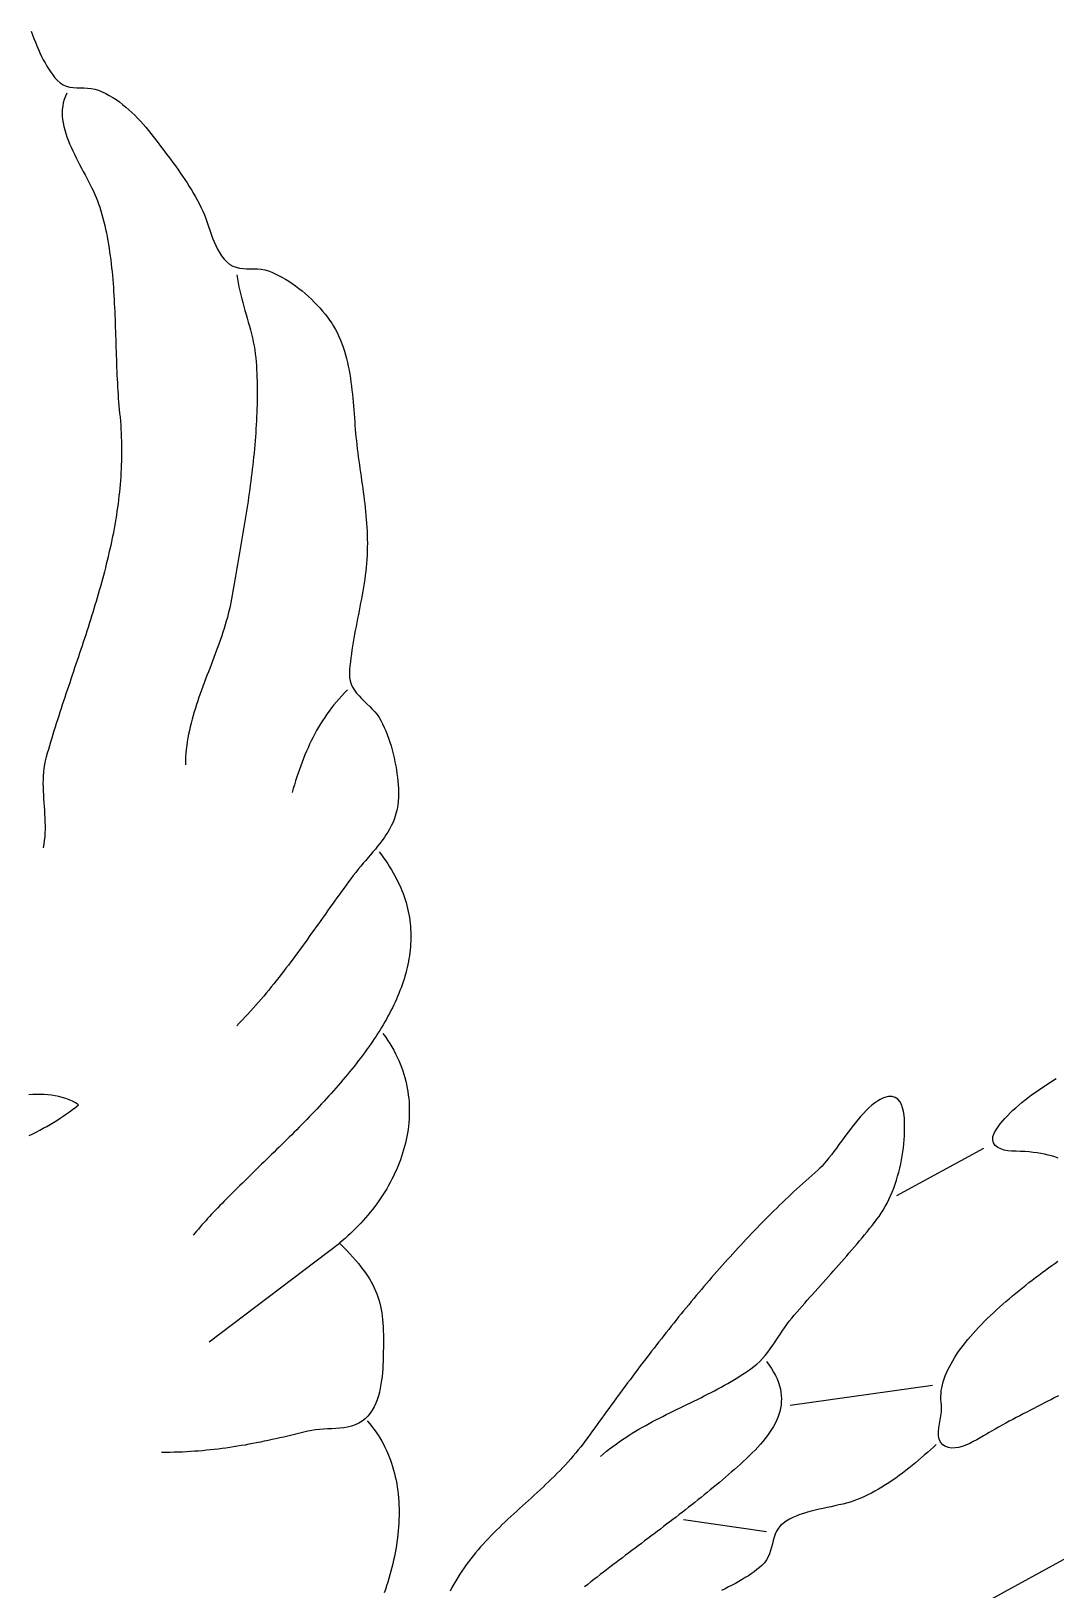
# Model space of a CAD drawing. Header units: millimetres. Extents: x 46 to 1464, y 30 to 1506.
# Drawn here: x 641 to 900.2, y 1015.2 to 1409.7 of the extents above; entities that cross this region are included whole.
import ezdxf

# ---------------------------------------------------------------- set-up
doc = ezdxf.new("R2010")
doc.units = ezdxf.units.MM
doc.layers.add('0_0_0', color=3, linetype='Continuous')

msp = doc.modelspace()

# ---------------------------------------------------------------- linework, layer by layer
at = {"layer": '0_0_0'}
for points in [[(640.9865, 1409.6712), (641.3315, 1408.721), (641.6852, 1407.7818), (642.0487, 1406.8552), (642.423, 1405.9424), (642.8093, 1405.0452), (643.2085, 1404.1648), (643.6218, 1403.3027), (644.0503, 1402.4604), (644.495, 1401.6394), (644.9569, 1400.8411), (645.4372, 1400.067), (645.9369, 1399.3185), (646.457, 1398.5971), (646.9988, 1397.9043), (647.5632, 1397.2415), (648.2883, 1396.5589), (649.0621, 1396.0614), (649.8778, 1395.7193), (650.7288, 1395.503), (651.6083, 1395.3826), (652.5096, 1395.3285), (653.426, 1395.311), (654.3508, 1395.3004), (655.2773, 1395.2669), (656.1988, 1395.1808), (657.1086, 1395.0125), (658, 1394.7322), (658.9336, 1394.3377), (659.8477, 1393.8985), (660.7424, 1393.4172), (661.6177, 1392.8965), (662.4738, 1392.3393), (663.3105, 1391.7482), (664.1281, 1391.1258), (664.9265, 1390.475), (665.7058, 1389.7985), (666.4661, 1389.0989), (667.2074, 1388.379), (667.9297, 1387.6415), (668.6332, 1386.8891), (669.3179, 1386.1246), (669.9838, 1385.3506), (670.631, 1384.5699), (671.2595, 1383.7852), (671.8695, 1382.9992), (672.4904, 1382.188), (673.1149, 1381.3736), (673.7417, 1380.5556), (674.3695, 1379.7339), (674.9972, 1378.9083), (675.6235, 1378.0785), (676.2472, 1377.2444), (676.867, 1376.4058), (677.4818, 1375.5624), (678.0903, 1374.7141), (678.6913, 1373.8607), (679.2835, 1373.0019), (679.8658, 1372.1376), (680.4369, 1371.2676), (680.9956, 1370.3916), (681.5406, 1369.5095), (682.0708, 1368.6211), (682.5849, 1367.7261), (683.0816, 1366.8244), (683.5599, 1365.9157), (684.0184, 1365), (684.4262, 1364.1091), (684.8047, 1363.1853), (685.1614, 1362.2354), (685.5037, 1361.2662), (685.8391, 1360.2844), (686.1753, 1359.2969), (686.5197, 1358.3106), (686.8798, 1357.3321), (687.2632, 1356.3684), (687.6774, 1355.4262), (688.1299, 1354.5124), (688.6283, 1353.6338), (689.18, 1352.7971), (689.7926, 1352.0092), (690.4737, 1351.277), (691.2182, 1350.6653), (692.0088, 1350.22), (692.8388, 1349.9142), (693.7018, 1349.7208), (694.591, 1349.6132), (695.5, 1349.5643), (696.4221, 1349.5474), (697.3508, 1349.5354), (698.2796, 1349.5017), (699.2017, 1349.4192), (700.1107, 1349.2612), (701, 1349.0007), (701.8524, 1348.6671), (702.711, 1348.2886), (703.5735, 1347.8676), (704.4373, 1347.4064), (705.3002, 1346.9076), (706.1598, 1346.3734), (707.0136, 1345.8064), (707.8593, 1345.209), (708.6946, 1344.5834), (709.517, 1343.9323), (710.3242, 1343.2579), (711.1137, 1342.5626), (711.8832, 1341.849), (712.6304, 1341.1194), (713.3528, 1340.3762), (714.0481, 1339.6218), (714.7139, 1338.8586), (715.3478, 1338.0892), (715.9474, 1337.3157), (716.5104, 1336.5408), (717.0343, 1335.7667), (717.5169, 1334.996), (718.0012, 1334.1502), (718.4518, 1333.286), (718.87, 1332.4044), (719.2573, 1331.5066), (719.6153, 1330.5936), (719.9452, 1329.6665), (720.2487, 1328.7265), (720.5271, 1327.7746), (720.7819, 1326.812), (721.0146, 1325.8397), (721.2266, 1324.8589), (721.4194, 1323.8706), (721.5944, 1322.876), (721.7531, 1321.8762), (721.897, 1320.8722), (722.0275, 1319.8652), (722.1461, 1318.8563), (722.2542, 1317.8465), (722.3533, 1316.837), (722.4449, 1315.8289), (722.5303, 1314.8233), (722.6112, 1313.8212), (722.6888, 1312.8239), (722.7647, 1311.8323), (722.8404, 1310.8477), (722.9173, 1309.871), (722.9968, 1308.9034), (723.0804, 1307.946), (723.1697, 1307), (723.2743, 1305.9815), (723.3868, 1304.968), (723.5062, 1303.959), (723.6316, 1302.9541), (723.762, 1301.953), (723.8966, 1300.9552), (724.0344, 1299.9604), (724.1745, 1298.9683), (724.316, 1297.9783), (724.4579, 1296.9902), (724.5993, 1296.0036), (724.7394, 1295.0181), (724.8772, 1294.0334), (725.0117, 1293.0489), (725.142, 1292.0645), (725.2673, 1291.0796), (725.3866, 1290.0939), (725.499, 1289.1071), (725.6035, 1288.1187), (725.6992, 1287.1284), (725.7853, 1286.1358), (725.8607, 1285.1405), (725.9247, 1284.1422), (725.9761, 1283.1404), (726.0142, 1282.1348), (726.038, 1281.125), (726.0466, 1280.1106), (726.0391, 1279.0913), (726.0145, 1278.0667), (725.9719, 1277.0364), (725.9104, 1276), (725.8326, 1274.9943), (725.7383, 1273.9901), (725.6286, 1272.9875), (725.5048, 1271.9861), (725.3682, 1270.986), (725.2199, 1269.987), (725.0613, 1268.989), (724.8936, 1267.9918), (724.718, 1266.9955), (724.5359, 1265.9997), (724.3484, 1265.0046), (724.1568, 1264.0098), (723.9623, 1263.0154), (723.7663, 1262.0211), (723.57, 1261.0269), (723.3745, 1260.0328), (723.1812, 1259.0384), (722.9914, 1258.0438), (722.8062, 1257.0489), (722.6269, 1256.0534), (722.4548, 1255.0574), (722.2912, 1254.0606), (722.1372, 1253.0631), (721.9942, 1252.0645), (721.8633, 1251.065), (721.7459, 1250.0643), (721.6431, 1249.0623), (721.5564, 1248.0589), (721.4868, 1247.054), (721.5029, 1246.1192), (721.6572, 1245.2416), (721.9336, 1244.4144), (722.3162, 1243.631), (722.7893, 1242.8847), (723.3369, 1242.1689), (723.943, 1241.4769), (724.5919, 1240.8021), (725.2675, 1240.1377), (725.9541, 1239.4772), (726.6357, 1238.8139), (727.2964, 1238.1411), (727.9204, 1237.4521), (728.4917, 1236.7404), (728.9945, 1235.9992), (729.4598, 1235.1986), (729.9008, 1234.3624), (730.3179, 1233.494), (730.7113, 1232.5968), (731.081, 1231.6741), (731.4274, 1230.7294), (731.7507, 1229.7662), (732.0511, 1228.7877), (732.3288, 1227.7975), (732.584, 1226.799), (732.817, 1225.7955), (733.028, 1224.7906), (733.2172, 1223.7875), (733.3848, 1222.7897), (733.531, 1221.8006), (733.656, 1220.8237), (733.7602, 1219.8624), (733.8436, 1218.92), (733.9066, 1218), (733.9446, 1216.8781), (733.9272, 1215.803), (733.8568, 1214.7719), (733.7356, 1213.782), (733.5662, 1212.8306), (733.351, 1211.9148), (733.0923, 1211.0319), (732.7925, 1210.179), (732.4541, 1209.3535), (732.0795, 1208.5524), (731.671, 1207.7731), (731.2311, 1207.0128), (730.7621, 1206.2685), (730.2666, 1205.5377), (729.7468, 1204.8174), (729.2052, 1204.1049), (728.6441, 1203.3974), (728.0661, 1202.6922), (727.4735, 1201.9864), (726.8687, 1201.2772), (726.2541, 1200.5619), (725.6321, 1199.8377), (725.0051, 1199.1017), (724.3755, 1198.3513), (723.7458, 1197.5836), (723.1182, 1196.7959), (722.4954, 1195.9853), (721.891, 1195.1795), (721.2901, 1194.3724), (720.6924, 1193.564), (720.0978, 1192.7544), (719.5058, 1191.9438), (718.9164, 1191.1324), (718.3291, 1190.3202), (717.7438, 1189.5073), (717.1602, 1188.694), (716.5781, 1187.8803), (715.9971, 1187.0664), (715.4171, 1186.2524), (714.8378, 1185.4384), (714.2588, 1184.6246), (713.6801, 1183.8111), (713.1012, 1182.9981), (712.5221, 1182.1856), (711.9423, 1181.3738), (711.3616, 1180.5628), (710.7799, 1179.7528), (710.1967, 1178.9439), (709.612, 1178.1362), (709.0254, 1177.3299), (708.4366, 1176.5251), (707.8454, 1175.7219), (707.2516, 1174.9204), (706.6549, 1174.1209), (706.0551, 1173.3233), (705.4518, 1172.5279), (704.8448, 1171.7348), (704.2339, 1170.9442), (703.6189, 1170.156), (702.9994, 1169.3706), (702.3751, 1168.5879), (701.746, 1167.8082), (701.1116, 1167.0316), (700.4718, 1166.2581), (699.8263, 1165.4881), (699.1747, 1164.7214), (698.517, 1163.9584), (697.8528, 1163.1992), (697.1818, 1162.4438), (696.5038, 1161.6924), (695.8186, 1160.9451), (695.1258, 1160.2021), (694.4253, 1159.4635), (693.7168, 1158.7294), (693, 1158)], [(650, 1394), (649.6309, 1393.1957), (649.3366, 1392.3808), (649.1134, 1391.5561), (648.9579, 1390.7224), (648.8666, 1389.8803), (648.8359, 1389.0307), (648.8622, 1388.1743), (648.9421, 1387.3119), (649.0721, 1386.4442), (649.2486, 1385.5719), (649.4681, 1384.6959), (649.7271, 1383.8169), (650.0221, 1382.9356), (650.3494, 1382.0528), (650.7057, 1381.1692), (651.0874, 1380.2857), (651.4909, 1379.4029), (651.9128, 1378.5216), (652.3495, 1377.6427), (652.7975, 1376.7667), (653.2532, 1375.8946), (653.7132, 1375.027), (654.174, 1374.1647), (654.6319, 1373.3085), (655.0835, 1372.4591), (655.5253, 1371.6172), (655.9537, 1370.7837), (656.3652, 1369.9593), (656.7563, 1369.1447), (657.1235, 1368.3407), (657.4632, 1367.5481), (657.7719, 1366.7676), (658.0462, 1366), (658.3393, 1365.1018), (658.6179, 1364.1956), (658.8824, 1363.2815), (659.1332, 1362.3599), (659.3707, 1361.4311), (659.5954, 1360.4952), (659.8077, 1359.5527), (660.0079, 1358.6038), (660.1965, 1357.6488), (660.3738, 1356.688), (660.5404, 1355.7217), (660.6967, 1354.7501), (660.8429, 1353.7735), (660.9796, 1352.7923), (661.1072, 1351.8066), (661.226, 1350.8169), (661.3365, 1349.8234), (661.4392, 1348.8263), (661.5343, 1347.826), (661.6224, 1346.8227), (661.7038, 1345.8168), (661.779, 1344.8085), (661.8484, 1343.7981), (661.9123, 1342.7859), (661.9713, 1341.7721), (662.0257, 1340.7571), (662.0759, 1339.7412), (662.1223, 1338.7246), (662.1654, 1337.7077), (662.2055, 1336.6906), (662.2432, 1335.6738), (662.2787, 1334.6574), (662.3126, 1333.6418), (662.3451, 1332.6273), (662.3768, 1331.6141), (662.4081, 1330.6025), (662.4393, 1329.5929), (662.4709, 1328.5854), (662.5033, 1327.5805), (662.5369, 1326.5783), (662.5721, 1325.5792), (662.6094, 1324.5835), (662.6491, 1323.5913), (662.6917, 1322.6031), (662.7375, 1321.6191), (662.787, 1320.6396), (662.8407, 1319.6649), (662.8988, 1318.6953), (662.9619, 1317.731), (663.0303, 1316.7724), (663.1045, 1315.8197), (663.1848, 1314.8732), (663.2717, 1313.9332), (663.3657, 1313), (663.467, 1311.977), (663.5563, 1310.9568), (663.6337, 1309.9394), (663.6994, 1308.9247), (663.7535, 1307.9127), (663.7962, 1306.9033), (663.8278, 1305.8964), (663.8483, 1304.8921), (663.858, 1303.8903), (663.857, 1302.8909), (663.8455, 1301.894), (663.8238, 1300.8994), (663.7919, 1299.9071), (663.7501, 1298.917), (663.6985, 1297.9292), (663.6373, 1296.9436), (663.5667, 1295.9601), (663.4869, 1294.9787), (663.398, 1293.9994), (663.3002, 1293.022), (663.1938, 1292.0466), (663.0788, 1291.0732), (662.9555, 1290.1016), (662.8241, 1289.1318), (662.6846, 1288.1638), (662.5374, 1287.1975), (662.3825, 1286.233), (662.2202, 1285.27), (662.0507, 1284.3087), (661.874, 1283.349), (661.6904, 1282.3907), (661.5001, 1281.434), (661.3033, 1280.4786), (661.1, 1279.5247), (660.8906, 1278.5721), (660.6752, 1277.6208), (660.4539, 1276.6707), (660.227, 1275.7218), (659.9946, 1274.7742), (659.7569, 1273.8276), (659.514, 1272.8821), (659.2663, 1271.9376), (659.0137, 1270.9941), (658.7566, 1270.0516), (658.4951, 1269.1099), (658.2293, 1268.1691), (657.9595, 1267.2292), (657.6858, 1266.2899), (657.4084, 1265.3515), (657.1275, 1264.4136), (656.8433, 1263.4764), (656.5559, 1262.5398), (656.2655, 1261.6038), (655.9723, 1260.6682), (655.6765, 1259.7331), (655.3783, 1258.7984), (655.0778, 1257.8641), (654.7752, 1256.9301), (654.4707, 1255.9964), (654.1645, 1255.0629), (653.8567, 1254.1296), (653.5476, 1253.1965), (653.2372, 1252.2634), (652.9259, 1251.3304), (652.6137, 1250.3975), (652.3008, 1249.4645), (651.9875, 1248.5314), (651.6739, 1247.5982), (651.3601, 1246.6648), (651.0464, 1245.7312), (650.733, 1244.7974), (650.4199, 1243.8633), (650.1075, 1242.9288), (649.7958, 1241.994), (649.4851, 1241.0587), (649.1755, 1240.123), (648.8672, 1239.1867), (648.5604, 1238.2499), (648.2553, 1237.3124), (647.952, 1236.3744), (647.6507, 1235.4356), (647.3516, 1234.4961), (647.0549, 1233.5558), (646.7608, 1232.6147), (646.4694, 1231.6727), (646.1809, 1230.7298), (645.8955, 1229.7859), (645.6134, 1228.841), (645.3347, 1227.8951), (645.0597, 1226.9481), (644.7885, 1226), (644.5461, 1225.0523), (644.3528, 1224.1007), (644.2044, 1223.1453), (644.0966, 1222.1867), (644.0254, 1221.2254), (643.9863, 1220.2616), (643.9753, 1219.2959), (643.9882, 1218.3288), (644.0206, 1217.3605), (644.0685, 1216.3916), (644.1276, 1215.4225), (644.1937, 1214.4536), (644.2626, 1213.4853), (644.33, 1212.5181), (644.3918, 1211.5524), (644.4438, 1210.5887), (644.4817, 1209.6273), (644.5013, 1208.6687), (644.4985, 1207.7133), (644.469, 1206.7616), (644.4086, 1205.814), (644.3131, 1204.8709), (644.1783, 1203.9327), (644, 1203)], [(693, 1348), (693.1514, 1346.9835), (693.3293, 1345.9725), (693.5307, 1344.9664), (693.7526, 1343.9647), (693.9921, 1342.9666), (694.2463, 1341.9717), (694.5122, 1340.9793), (694.7869, 1339.9889), (695.0674, 1338.9999), (695.3509, 1338.0116), (695.6343, 1337.0236), (695.9148, 1336.0351), (696.1894, 1335.0457), (696.4551, 1334.0547), (696.7091, 1333.0616), (696.9483, 1332.0657), (697.1699, 1331.0665), (697.371, 1330.0634), (697.5484, 1329.0557), (697.6995, 1328.043), (697.8211, 1327.0246), (697.9104, 1326), (697.9745, 1325.0177), (698.0293, 1324.0328), (698.0752, 1323.0454), (698.1121, 1322.0556), (698.1403, 1321.0635), (698.16, 1320.0691), (698.1713, 1319.0727), (698.1745, 1318.0742), (698.1698, 1317.0739), (698.1572, 1316.0718), (698.1371, 1315.068), (698.1096, 1314.0626), (698.0748, 1313.0557), (698.0329, 1312.0475), (697.9842, 1311.038), (697.9289, 1310.0273), (697.867, 1309.0156), (697.7988, 1308.0029), (697.7245, 1306.9894), (697.6442, 1305.9752), (697.5582, 1304.9603), (697.4666, 1303.9449), (697.3697, 1302.929), (697.2675, 1301.9128), (697.1602, 1300.8965), (697.0482, 1299.88), (696.9315, 1298.8634), (696.8103, 1297.847), (696.6848, 1296.8308), (696.5552, 1295.8149), (696.4217, 1294.7994), (696.2845, 1293.7845), (696.1437, 1292.7701), (695.9995, 1291.7565), (695.8522, 1290.7437), (695.7019, 1289.7318), (695.5487, 1288.721), (695.3929, 1287.7113), (695.2346, 1286.7029), (695.0741, 1285.6958), (694.9115, 1284.6902), (694.747, 1283.6861), (694.5808, 1282.6837), (694.4131, 1281.6831), (694.244, 1280.6844), (694.0737, 1279.6876), (693.9025, 1278.693), (693.7305, 1277.7005), (693.5579, 1276.7103), (693.3848, 1275.7225), (693.2115, 1274.7373), (693.0381, 1273.7546), (692.8649, 1272.7747), (692.692, 1271.7976), (692.5195, 1270.8234), (692.3478, 1269.8522), (692.1769, 1268.8842), (692.007, 1267.9194), (691.8384, 1266.9579), (691.6712, 1266), (691.4961, 1265.0515), (691.3026, 1264.1069), (691.0916, 1263.1659), (690.8642, 1262.2284), (690.6214, 1261.2941), (690.3642, 1260.3627), (690.0936, 1259.4341), (689.8106, 1258.508), (689.5163, 1257.5843), (689.2117, 1256.6626), (688.8979, 1255.7428), (688.5757, 1254.8247), (688.2464, 1253.908), (687.9108, 1252.9924), (687.57, 1252.0779), (687.225, 1251.1641), (686.8769, 1250.2509), (686.5266, 1249.338), (686.1753, 1248.4252), (685.8239, 1247.5122), (685.4734, 1246.5989), (685.1248, 1245.6851), (684.7793, 1244.7704), (684.4377, 1243.8548), (684.1012, 1242.9379), (683.7707, 1242.0195), (683.4473, 1241.0995), (683.1319, 1240.1776), (682.8257, 1239.2536), (682.5297, 1238.3272), (682.2447, 1237.3983), (681.972, 1236.4665), (681.7125, 1235.5318), (681.4672, 1234.5938), (681.2371, 1233.6524), (681.0233, 1232.7074), (680.8268, 1231.7584), (680.6486, 1230.8053), (680.4898, 1229.8479), (680.3513, 1228.8859), (680.2342, 1227.9192), (680.1395, 1226.9474), (680.0682, 1225.9704), (680.0213, 1224.988), (680, 1224)], [(721, 1243), (720.27, 1242.2517), (719.5642, 1241.4963), (718.882, 1240.7338), (718.2226, 1239.964), (717.5854, 1239.1868), (716.9699, 1238.4021), (716.3753, 1237.6097), (715.801, 1236.8095), (715.2464, 1236.0015), (714.7107, 1235.1854), (714.1935, 1234.3612), (713.694, 1233.5288), (713.2115, 1232.688), (712.7455, 1231.8387), (712.2953, 1230.9809), (711.8603, 1230.1143), (711.4398, 1229.2389), (711.0331, 1228.3545), (710.6396, 1227.461), (710.2588, 1226.5584), (709.8898, 1225.6464), (709.5322, 1224.725), (709.1851, 1223.794), (708.8481, 1222.8534), (708.5205, 1221.903), (708.2015, 1220.9427), (707.8906, 1219.9723), (707.5872, 1218.9918), (707.2905, 1218.0011), (707, 1217)], [(729, 1202), (729.5858, 1201.2431), (730.1475, 1200.4864), (730.6853, 1199.7297), (731.1993, 1198.9732), (731.6899, 1198.2168), (732.1572, 1197.4606), (732.6016, 1196.7046), (733.0232, 1195.9488), (733.4223, 1195.1932), (733.7992, 1194.4379), (734.1541, 1193.6829), (734.4872, 1192.9281), (734.7987, 1192.1737), (735.089, 1191.4197), (735.3582, 1190.666), (735.6066, 1189.9128), (735.8344, 1189.1599), (736.042, 1188.4075), (736.2294, 1187.6555), (736.397, 1186.9041), (736.545, 1186.1531), (736.6736, 1185.4027), (736.7831, 1184.6529), (736.8738, 1183.9036), (736.9458, 1183.155), (736.9994, 1182.4069), (737.0348, 1181.6595), (737.0524, 1180.9128), (737.0523, 1180.1668), (737.0347, 1179.4215), (737, 1178.6769), (736.9483, 1177.9332), (736.8799, 1177.1902), (736.7951, 1176.448), (736.694, 1175.7066), (736.577, 1174.9661), (736.4442, 1174.2265), (736.2959, 1173.4878), (736.1324, 1172.75), (735.9539, 1172.0131), (735.7606, 1171.2773), (735.5527, 1170.5424), (735.3306, 1169.8085), (735.0944, 1169.0757), (734.8444, 1168.344), (734.5809, 1167.6133), (734.304, 1166.8838), (734.0141, 1166.1553), (733.7113, 1165.4281), (733.3959, 1164.702), (733.0682, 1163.9771), (732.7283, 1163.2534), (732.3766, 1162.531), (732.0132, 1161.8099), (731.6385, 1161.0901), (731.2526, 1160.3715), (730.8558, 1159.6543), (730.4483, 1158.9385), (730.0304, 1158.2241), (729.6023, 1157.511), (729.1643, 1156.7994), (728.7165, 1156.0893), (728.2594, 1155.3806), (727.793, 1154.6735), (727.3176, 1153.9678), (726.8335, 1153.2637), (726.3409, 1152.5612), (725.84, 1151.8603), (725.3311, 1151.161), (724.8145, 1150.4633), (724.2903, 1149.7673), (723.7589, 1149.073), (723.2204, 1148.3803), (722.6751, 1147.6895), (722.1232, 1147.0003), (721.5651, 1146.313), (721.0008, 1145.6274), (720.4307, 1144.9437), (719.855, 1144.2618), (719.274, 1143.5818), (718.6878, 1142.9036), (718.0968, 1142.2274), (717.5011, 1141.5531), (716.9011, 1140.8808), (716.2969, 1140.2105), (715.6888, 1139.5422), (715.077, 1138.8759), (714.4619, 1138.2116), (713.8435, 1137.5495), (713.2222, 1136.8894), (712.5982, 1136.2315), (711.9717, 1135.5757), (711.3431, 1134.922), (710.7124, 1134.2706), (710.08, 1133.6214), (709.4462, 1132.9744), (708.811, 1132.3296), (708.1749, 1131.6872), (707.538, 1131.047), (706.9006, 1130.4092), (706.2629, 1129.7738), (705.6252, 1129.1407), (704.9876, 1128.51), (704.3505, 1127.8817), (703.7141, 1127.2559), (703.0786, 1126.6325), (702.4443, 1126.0117), (701.8113, 1125.3933), (701.1801, 1124.7775), (700.5507, 1124.1642), (699.9234, 1123.5536), (699.2985, 1122.9455), (698.6763, 1122.34), (698.0568, 1121.7372), (697.4405, 1121.1371), (696.8276, 1120.5397), (696.2182, 1119.945), (695.6126, 1119.353), (695.0111, 1118.7638), (694.4139, 1118.1774), (693.8212, 1117.5938), (693.2333, 1117.013), (692.6505, 1116.4351), (692.0729, 1115.8601), (691.5008, 1115.288), (690.9345, 1114.7188), (690.3742, 1114.1526), (689.8201, 1113.5893), (689.2725, 1113.029), (688.7316, 1112.4717), (688.1977, 1111.9175), (687.671, 1111.3664), (687.1517, 1110.8183), (686.6401, 1110.2734), (686.1364, 1109.7315), (685.6409, 1109.1929), (685.1538, 1108.6574), (684.6754, 1108.1251), (684.2059, 1107.596), (683.7454, 1107.0702), (683.2944, 1106.5477), (682.853, 1106.0285), (682.4214, 1105.5125), (682, 1105)], [(730, 1156), (730.6023, 1155.1646), (731.1739, 1154.3245), (731.7152, 1153.4799), (732.2263, 1152.6312), (732.7078, 1151.7786), (733.1598, 1150.9223), (733.5828, 1150.0627), (733.9771, 1149.1999), (734.3429, 1148.3344), (734.6807, 1147.4662), (734.9908, 1146.5958), (735.2734, 1145.7233), (735.5289, 1144.8491), (735.7577, 1143.9733), (735.9601, 1143.0963), (736.1364, 1142.2184), (736.2869, 1141.3398), (736.412, 1140.4607), (736.512, 1139.5815), (736.5873, 1138.7023), (736.6381, 1137.8236), (736.6648, 1136.9455), (736.6677, 1136.0682), (736.6472, 1135.1922), (736.6036, 1134.3176), (736.5372, 1133.4447), (736.4484, 1132.5738), (736.3374, 1131.7051), (736.2047, 1130.839), (736.0505, 1129.9756), (735.8752, 1129.1153), (735.679, 1128.2583), (735.4624, 1127.4048), (735.2257, 1126.5552), (734.9692, 1125.7098), (734.6932, 1124.8687), (734.3981, 1124.0322), (734.0841, 1123.2007), (733.7517, 1122.3744), (733.4011, 1121.5535), (733.0327, 1120.7383), (732.6468, 1119.9291), (732.2438, 1119.1262), (731.824, 1118.3298), (731.3876, 1117.5402), (730.9351, 1116.7576), (730.4667, 1115.9824), (729.9829, 1115.2147), (729.4839, 1114.4549), (728.97, 1113.7033), (728.4416, 1112.96), (727.8991, 1112.2254), (727.3427, 1111.4997), (726.7728, 1110.7832), (726.1897, 1110.0762), (725.5937, 1109.3789), (724.9853, 1108.6916), (724.3646, 1108.0146), (723.7321, 1107.3481), (723.088, 1106.6924), (722.4327, 1106.0477), (721.7666, 1105.4144), (721.0899, 1104.7928), (720.403, 1104.1829), (719.7063, 1103.5852), (719, 1103), (719.914, 1102.0745), (720.7787, 1101.176), (721.5954, 1100.3023), (722.3652, 1099.4509), (723.0896, 1098.6198), (723.7697, 1097.8064), (724.4068, 1097.0087), (725.0023, 1096.2242), (725.5573, 1095.4508), (726.0731, 1094.686), (726.5511, 1093.9277), (726.9925, 1093.1735), (727.3985, 1092.4212), (727.7704, 1091.6684), (728.1095, 1090.9129), (728.4171, 1090.1524), (728.6944, 1089.3846), (728.9428, 1088.6072), (729.1634, 1087.818), (729.3576, 1087.0146), (729.5266, 1086.1947), (729.6717, 1085.3561), (729.7941, 1084.4965), (729.8952, 1083.6136), (729.9762, 1082.7052), (730.0384, 1081.7688), (730.083, 1080.8023), (730.1114, 1079.8033), (730.1247, 1078.7696), (730.1243, 1077.6989), (730.1114, 1076.5888), (730.0874, 1075.4372), (730.0534, 1074.2416), (730.0108, 1073), (729.9731, 1072.1118), (729.9213, 1071.1874), (729.8513, 1070.2341), (729.7591, 1069.259), (729.6408, 1068.2697), (729.4924, 1067.2732), (729.3098, 1066.2771), (729.089, 1065.2885), (728.8261, 1064.3148), (728.517, 1063.3633), (728.1578, 1062.4413), (727.7444, 1061.5562), (727.2728, 1060.7151), (726.7391, 1059.9255), (726.1393, 1059.1946), (725.4693, 1058.5297), (724.7252, 1057.9383), (723.8636, 1057.4057), (722.9621, 1056.9841), (722.0261, 1056.6593), (721.061, 1056.4169), (720.0722, 1056.2427), (719.0652, 1056.1225), (718.0452, 1056.042), (717.0178, 1055.9868), (715.9884, 1055.9428), (714.9623, 1055.8957), (713.945, 1055.8313), (712.9419, 1055.7352), (711.9584, 1055.5932), (711, 1055.3911), (709.9637, 1055.1322), (708.9356, 1054.8781), (707.9152, 1054.6288), (706.9018, 1054.3846), (705.895, 1054.1455), (704.8943, 1053.9117), (703.8991, 1053.6833), (702.9088, 1053.4604), (701.9231, 1053.2432), (700.9413, 1053.0317), (699.9629, 1052.8262), (698.9874, 1052.6268), (698.0142, 1052.4336), (697.0429, 1052.2467), (696.0729, 1052.0663), (695.1037, 1051.8924), (694.1347, 1051.7253), (693.1655, 1051.5651), (692.1955, 1051.4118), (691.2242, 1051.2657), (690.251, 1051.1268), (689.2754, 1050.9953), (688.297, 1050.8713), (687.3151, 1050.755), (686.3293, 1050.6465), (685.339, 1050.5459), (684.3437, 1050.4534), (683.3429, 1050.369), (682.336, 1050.293), (681.3225, 1050.2254), (680.302, 1050.1664), (679.2738, 1050.1161), (678.2374, 1050.0746), (677.1924, 1050.0421), (676.1382, 1050.0188), (675.0742, 1050.0047), (674, 1050)], [(900.7956, 1124.5181), (899.9957, 1124.794), (899.1627, 1125.0441), (898.2965, 1125.2693), (897.3972, 1125.4702), (896.4647, 1125.6473), (895.4989, 1125.8014), (894.4999, 1125.9331), (893.4676, 1126.0431), (892.4019, 1126.1319), (891.3029, 1126.2003), (890.1704, 1126.249), (889.0046, 1126.2785), (888.0864, 1126.3457), (887.1715, 1126.5186), (886.3062, 1126.8004), (885.5369, 1127.1942), (884.9098, 1127.7032), (884.4714, 1128.3306), (884.2679, 1129.0794), (884.3458, 1129.953), (884.7515, 1130.9544), (885.1809, 1131.6884), (885.6574, 1132.4138), (886.1784, 1133.1305), (886.7415, 1133.8387), (887.344, 1134.5384), (887.9835, 1135.2297), (888.6575, 1135.9126), (889.3633, 1136.5874), (890.0986, 1137.2539), (890.8607, 1137.9124), (891.6472, 1138.5629), (892.4554, 1139.2055), (893.283, 1139.8402), (894.1274, 1140.4672), (894.986, 1141.0866), (895.8563, 1141.6983), (896.7358, 1142.3025), (897.622, 1142.8993), (898.5124, 1143.4887), (899.4044, 1144.0709), (900.2954, 1144.6459)], [(640.461, 1130.2022), (641.3678, 1130.6444), (642.2664, 1131.0966), (643.1564, 1131.5591), (644.0372, 1132.032), (644.9084, 1132.5157), (645.7697, 1133.0105), (646.6206, 1133.5164), (647.4606, 1134.0339), (648.2893, 1134.5632), (649.1062, 1135.1045), (649.9111, 1135.658), (650.7033, 1136.2241), (651.4824, 1136.8029), (652.2482, 1137.3948), (653, 1138), (652.2133, 1138.4738), (651.4043, 1138.8933), (650.5741, 1139.2606), (649.7239, 1139.5781), (648.8549, 1139.848), (647.9683, 1140.0727), (647.0654, 1140.2543), (646.1472, 1140.3952), (645.2151, 1140.4977), (644.2701, 1140.5641), (643.3136, 1140.5967), (642.3467, 1140.5976), (641.3706, 1140.5694), (640.3865, 1140.5141)], [(785, 1049), (785.7768, 1049.6648), (786.5616, 1050.3107), (787.3542, 1050.9385), (788.1542, 1051.5488), (788.9611, 1052.1426), (789.7747, 1052.7206), (790.5947, 1053.2835), (791.4206, 1053.8321), (792.2522, 1054.3672), (793.0891, 1054.8896), (793.9309, 1055.4001), (794.7774, 1055.8994), (795.6281, 1056.3882), (796.4827, 1056.8675), (797.341, 1057.3379), (798.2025, 1057.8002), (799.0668, 1058.2552), (799.9338, 1058.7037), (800.8029, 1059.1464), (801.6739, 1059.5842), (802.5465, 1060.0178), (803.4202, 1060.4479), (804.2948, 1060.8754), (805.1698, 1061.301), (806.0451, 1061.7255), (806.9201, 1062.1497), (807.7946, 1062.5743), (808.6682, 1063.0002), (809.5406, 1063.4281), (810.4114, 1063.8587), (811.2804, 1064.2929), (812.1471, 1064.7314), (813.0112, 1065.175), (813.8723, 1065.6245), (814.7302, 1066.0806), (815.5845, 1066.5441), (816.4348, 1067.0159), (817.2808, 1067.4966), (818.1221, 1067.9871), (818.9585, 1068.4881), (819.7895, 1069.0004), (820.6148, 1069.5247), (821.4342, 1070.062), (822.2471, 1070.6128), (823.0534, 1071.178), (823.8526, 1071.7585), (824.6201, 1072.3746), (825.3512, 1073.0539), (826.0501, 1073.7884), (826.7209, 1074.5699), (827.3678, 1075.3907), (827.9947, 1076.2427), (828.606, 1077.1179), (829.2056, 1078.0084), (829.7977, 1078.9062), (830.3865, 1079.8034), (830.976, 1080.6919), (831.5704, 1081.5637), (832.1739, 1082.411), (832.7904, 1083.2257), (833.4243, 1084), (834.0758, 1084.7577), (834.73, 1085.5136), (835.3864, 1086.2678), (836.045, 1087.0205), (836.7053, 1087.7718), (837.3673, 1088.522), (838.0307, 1089.2713), (838.6952, 1090.0198), (839.3606, 1090.7676), (840.0266, 1091.5151), (840.6931, 1092.2623), (841.3599, 1093.0094), (842.0265, 1093.7566), (842.6929, 1094.5041), (843.3588, 1095.2521), (844.024, 1096.0008), (844.6882, 1096.7502), (845.3512, 1097.5007), (846.0127, 1098.2523), (846.6726, 1099.0053), (847.3305, 1099.7599), (847.9864, 1100.5162), (848.6398, 1101.2743), (849.2906, 1102.0346), (849.9386, 1102.7971), (850.5834, 1103.562), (851.225, 1104.3296), (851.863, 1105.1), (852.4972, 1105.8733), (853.1274, 1106.6498), (853.7533, 1107.4296), (854.3747, 1108.2129), (854.9915, 1109), (855.548, 1109.7483), (856.0833, 1110.5351), (856.5973, 1111.3577), (857.0897, 1112.2131), (857.5601, 1113.0988), (858.0084, 1114.0119), (858.4343, 1114.9497), (858.8375, 1115.9094), (859.2177, 1116.8883), (859.5748, 1117.8836), (859.9085, 1118.8925), (860.2184, 1119.9124), (860.5044, 1120.9405), (860.7661, 1121.9739), (861.0034, 1123.01), (861.216, 1124.0461), (861.4035, 1125.0792), (861.5659, 1126.1067), (861.7027, 1127.1259), (861.8137, 1128.134), (861.8988, 1129.1282), (861.9576, 1130.1057), (861.9898, 1131.0639), (861.9953, 1132), (861.9883, 1132.714), (861.9691, 1133.5371), (861.923, 1134.4343), (861.8356, 1135.3707), (861.6923, 1136.3112), (861.4787, 1137.2211), (861.1802, 1138.0653), (860.7822, 1138.8089), (860.2703, 1139.417), (859.6299, 1139.8546), (858.8466, 1140.0867), (857.9058, 1140.0786), (857.2118, 1139.9324), (856.5126, 1139.6873), (855.8092, 1139.3501), (855.1024, 1138.9277), (854.3932, 1138.4269), (853.6823, 1137.8545), (852.9709, 1137.2175), (852.2597, 1136.5226), (851.5496, 1135.7766), (850.8416, 1134.9865), (850.1366, 1134.1591), (849.4354, 1133.3011), (848.739, 1132.4195), (848.0483, 1131.5211), (847.3642, 1130.6127), (846.6876, 1129.7012), (846.0195, 1128.7934), (845.3606, 1127.8962), (844.7119, 1127.0163), (844.0744, 1126.1607), (843.4489, 1125.3362), (842.8363, 1124.5496), (842.2376, 1123.8078), (841.6536, 1123.1176), (841.0852, 1122.4858), (840.5335, 1121.9194), (839.9992, 1121.4251), (839.236, 1120.7596), (838.4764, 1120.0911), (837.7202, 1119.4197), (836.9675, 1118.7454), (836.2181, 1118.0682), (835.4721, 1117.3881), (834.7294, 1116.7051), (833.9901, 1116.0194), (833.2539, 1115.3309), (832.521, 1114.6396), (831.7913, 1113.9456), (831.0647, 1113.2489), (830.3412, 1112.5496), (829.6208, 1111.8476), (828.9034, 1111.143), (828.1891, 1110.4359), (827.4777, 1109.7262), (826.7693, 1109.014), (826.0637, 1108.2993), (825.361, 1107.5821), (824.6612, 1106.8625), (823.9642, 1106.1405), (823.2699, 1105.4161), (822.5783, 1104.6894), (821.8895, 1103.9604), (821.2033, 1103.2291), (820.5197, 1102.4955), (819.8387, 1101.7597), (819.1603, 1101.0217), (818.4843, 1100.2815), (817.8109, 1099.5392), (817.1399, 1098.7948), (816.4713, 1098.0483), (815.8051, 1097.2998), (815.1413, 1096.5492), (814.4797, 1095.7966), (813.8205, 1095.0421), (813.1634, 1094.2856), (812.5086, 1093.5272), (811.8559, 1092.767), (811.2054, 1092.0049), (810.557, 1091.2409), (809.9106, 1090.4752), (809.2663, 1089.7077), (808.6239, 1088.9385), (807.9835, 1088.1676), (807.3451, 1087.395), (806.7085, 1086.6207), (806.0738, 1085.8449), (805.4409, 1085.0674), (804.8098, 1084.2884), (804.1804, 1083.5079), (803.5527, 1082.7258), (802.9268, 1081.9423), (802.3024, 1081.1574), (801.6797, 1080.371), (801.0586, 1079.5832), (800.439, 1078.7941), (799.8209, 1078.0037), (799.2042, 1077.2119), (798.589, 1076.4189), (797.9752, 1075.6247), (797.3628, 1074.8292), (796.7517, 1074.0326), (796.1419, 1073.2348), (795.5333, 1072.4358), (794.926, 1071.6358), (794.3199, 1070.8347), (793.7149, 1070.0326), (793.111, 1069.2295), (792.5082, 1068.4254), (791.9065, 1067.6203), (791.3058, 1066.8143), (790.7061, 1066.0075), (790.1073, 1065.1997), (789.5094, 1064.3912), (788.9124, 1063.5818), (788.3162, 1062.7717), (787.7209, 1061.9608), (787.1263, 1061.1492), (786.5325, 1060.3369), (785.9393, 1059.5239), (785.3468, 1058.7103), (784.755, 1057.8961), (784.1637, 1057.0813), (783.573, 1056.266), (782.9829, 1055.4502), (782.3932, 1054.6339), (781.804, 1053.8171), (781.2152, 1053), (780.6309, 1052.2045), (780.0318, 1051.4194), (779.4186, 1050.6443), (778.792, 1049.8786), (778.1529, 1049.1218), (777.5018, 1048.3735), (776.8394, 1047.6333), (776.1667, 1046.9006), (775.4841, 1046.175), (774.7926, 1045.456), (774.0927, 1044.7432), (773.3852, 1044.036), (772.6709, 1043.334), (771.9504, 1042.6367), (771.2244, 1041.9437), (770.4938, 1041.2545), (769.7592, 1040.5686), (769.0213, 1039.8855), (768.2809, 1039.2047), (767.5387, 1038.5259), (766.7954, 1037.8485), (766.0517, 1037.172), (765.3083, 1036.4961), (764.566, 1035.8201), (763.8255, 1035.1436), (763.0875, 1034.4663), (762.3528, 1033.7875), (761.622, 1033.1068), (760.8958, 1032.4238), (760.1751, 1031.738), (759.4605, 1031.0488), (758.7527, 1030.356), (758.0525, 1029.6588), (757.3606, 1028.957), (756.6776, 1028.25), (756.0044, 1027.5373), (755.3417, 1026.8185), (754.6901, 1026.0931), (754.0504, 1025.3607), (753.4233, 1024.6207), (752.8095, 1023.8727), (752.2098, 1023.1162), (751.6249, 1022.3508), (751.0554, 1021.5759), (750.5022, 1020.7912), (749.966, 1019.9961), (749.4379, 1019.1785), (748.9239, 1018.3505), (748.4234, 1017.5124), (747.9359, 1016.6645), (747.4609, 1015.8074), (746.9977, 1014.9413)], [(860, 1115), (882, 1127)], [(686, 1078), (719, 1103)], [(900.888, 1064.3726), (900.0061, 1063.908), (899.1227, 1063.4457), (898.2378, 1062.9853), (897.3517, 1062.5262), (896.4645, 1062.0679), (895.5763, 1061.6098), (894.6873, 1061.1513), (893.7975, 1060.692), (892.9071, 1060.2313), (892.0162, 1059.7686), (891.1251, 1059.3034), (890.2337, 1058.8352), (889.3423, 1058.3635), (888.4509, 1057.8876), (887.5598, 1057.407), (886.669, 1056.9213), (885.7786, 1056.4298), (884.8889, 1055.932), (884, 1055.4274), (883.3975, 1055.0721), (882.7111, 1054.6552), (881.9528, 1054.1949), (881.1347, 1053.7095), (880.2689, 1053.2174), (879.3674, 1052.7369), (878.4424, 1052.2864), (877.5058, 1051.8842), (876.5699, 1051.5487), (875.6466, 1051.2982), (874.7481, 1051.1511), (873.8865, 1051.1256), (873.0738, 1051.2402), (872.3221, 1051.5132), (871.6435, 1051.963), (871.094, 1052.6039), (870.7557, 1053.3726), (870.5928, 1054.2446), (870.5692, 1055.1953), (870.6491, 1056.2003), (870.7965, 1057.2351), (870.9755, 1058.2752), (871.1501, 1059.2963), (871.2844, 1060.2737), (871.3425, 1061.1831), (871.2885, 1062), (871.197, 1062.7176), (871.151, 1063.4412), (871.1491, 1064.1704), (871.1902, 1064.9049), (871.2733, 1065.6441), (871.3972, 1066.3879), (871.5607, 1067.1357), (871.7627, 1067.8873), (872.0022, 1068.6422), (872.2778, 1069.4), (872.5886, 1070.1605), (872.9334, 1070.9232), (873.311, 1071.6877), (873.7204, 1072.4537), (874.1603, 1073.2208), (874.6296, 1073.9886), (875.1273, 1074.7568), (875.6521, 1075.5249), (876.203, 1076.2927), (876.7788, 1077.0597), (877.3783, 1077.8255), (878.0005, 1078.5898), (878.6442, 1079.3523), (879.3083, 1080.1124), (879.9916, 1080.8699), (880.6929, 1081.6244), (881.4113, 1082.3755), (882.1455, 1083.1229), (882.8944, 1083.8661), (883.6568, 1084.6048), (884.4317, 1085.3386), (885.2178, 1086.0671), (886.0141, 1086.79), (886.8195, 1087.5069), (887.6327, 1088.2174), (888.4527, 1088.9211), (889.2783, 1089.6177), (890.1084, 1090.3068), (890.9418, 1090.9881), (891.7775, 1091.661), (892.6142, 1092.3254), (893.4509, 1092.9807), (894.2864, 1093.6267), (895.1195, 1094.2629), (895.9493, 1094.8889), (896.7744, 1095.5045), (897.5938, 1096.1092), (898.4063, 1096.7026), (899.2109, 1097.2845), (900.0063, 1097.8543), (900.7915, 1098.4118)], [(827, 1073), (827.6871, 1072.1007), (828.3011, 1071.211), (828.8436, 1070.3306), (829.3163, 1069.4592), (829.721, 1068.5967), (830.0593, 1067.7426), (830.333, 1066.8969), (830.5436, 1066.0592), (830.693, 1065.2293), (830.7828, 1064.407), (830.8147, 1063.5919), (830.7904, 1062.7838), (830.7116, 1061.9825), (830.58, 1061.1877), (830.3973, 1060.3992), (830.1653, 1059.6167), (829.8855, 1058.84), (829.5597, 1058.0687), (829.1896, 1057.3028), (828.7768, 1056.5418), (828.3232, 1055.7855), (827.8303, 1055.0338), (827.2999, 1054.2862), (826.7337, 1053.5427), (826.1334, 1052.8029), (825.5006, 1052.0665), (824.8371, 1051.3334), (824.1446, 1050.6033), (823.4247, 1049.8759), (822.6791, 1049.1509), (821.9097, 1048.4282), (821.1673, 1047.746), (820.4216, 1047.0685), (819.6727, 1046.3955), (818.9207, 1045.7269), (818.1656, 1045.0626), (817.4075, 1044.4024), (816.6466, 1043.7461), (815.883, 1043.0936), (815.1167, 1042.4448), (814.3478, 1041.7996), (813.5764, 1041.1577), (812.8027, 1040.5191), (812.0267, 1039.8836), (811.2485, 1039.251), (810.4682, 1038.6213), (809.6859, 1037.9942), (808.9018, 1037.3697), (808.1158, 1036.7475), (807.3281, 1036.1276), (806.5388, 1035.5098), (805.748, 1034.894), (804.9557, 1034.28), (804.1622, 1033.6677), (803.3674, 1033.0569), (802.5714, 1032.4475), (801.7745, 1031.8394), (800.9765, 1031.2323), (800.1778, 1030.6262), (799.3782, 1030.021), (798.578, 1029.4164), (797.7773, 1028.8124), (796.9761, 1028.2088), (796.1745, 1027.6054), (795.3726, 1027.0021), (794.5705, 1026.3988), (793.7684, 1025.7954), (792.9663, 1025.1916), (792.1642, 1024.5873), (791.3624, 1023.9825), (790.5608, 1023.3769), (789.7597, 1022.7704), (788.959, 1022.1629), (788.1589, 1021.5542), (787.3595, 1020.9443), (786.5609, 1020.3328), (785.7631, 1019.7198), (784.9663, 1019.105), (784.1705, 1018.4883), (783.3759, 1017.8696), (782.5826, 1017.2488), (781.7905, 1016.6256), (781, 1016)], [(833, 1062), (869, 1067)], [(726, 1058), (726.6, 1057.3097), (727.1746, 1056.6062), (727.7238, 1055.8897), (728.2481, 1055.1606), (728.7476, 1054.4193), (729.2227, 1053.6661), (729.6737, 1052.9015), (730.1009, 1052.1258), (730.5045, 1051.3393), (730.8848, 1050.5425), (731.2421, 1049.7357), (731.5767, 1048.9192), (731.8889, 1048.0936), (732.179, 1047.259), (732.4472, 1046.416), (732.6939, 1045.5648), (732.9193, 1044.7059), (733.1237, 1043.8395), (733.3074, 1042.9662), (733.4706, 1042.0862), (733.6138, 1041.2), (733.7371, 1040.3078), (733.8409, 1039.4101), (733.9253, 1038.5073), (733.9908, 1037.5997), (734.0376, 1036.6876), (734.066, 1035.7716), (734.0763, 1034.8518), (734.0687, 1033.9288), (734.0435, 1033.0028), (734.0011, 1032.0743), (733.9417, 1031.1435), (733.8656, 1030.211), (733.7731, 1029.2771), (733.6644, 1028.342), (733.54, 1027.4063), (733.3999, 1026.4702), (733.2446, 1025.5342), (733.0744, 1024.5986), (732.8894, 1023.6638), (732.69, 1022.7302), (732.4765, 1021.7981), (732.2491, 1020.8678), (732.0082, 1019.9399), (731.754, 1019.0146), (731.4869, 1018.0924), (731.207, 1017.1735), (730.9148, 1016.2584), (730.6104, 1015.3474), (730.2942, 1014.4409)], [(870, 1052), (869.2821, 1051.3478), (868.55, 1050.6898), (867.8043, 1050.0275), (867.0456, 1049.3626), (866.2745, 1048.6967), (865.4914, 1048.0316), (864.697, 1047.3688), (863.8917, 1046.71), (863.0763, 1046.0569), (862.2512, 1045.4112), (861.417, 1044.7744), (860.5742, 1044.1483), (859.7235, 1043.5345), (858.8654, 1042.9347), (858.0004, 1042.3505), (857.1291, 1041.7836), (856.2521, 1041.2356), (855.3699, 1040.7083), (854.4831, 1040.2031), (853.5923, 1039.7219), (852.698, 1039.2663), (851.8008, 1038.8379), (850.9013, 1038.4383), (850, 1038.0694), (849.1219, 1037.7481), (848.214, 1037.456), (847.2802, 1037.1887), (846.3243, 1036.9415), (845.3503, 1036.7102), (844.3621, 1036.49), (843.3637, 1036.2766), (842.359, 1036.0653), (841.3518, 1035.8518), (840.3462, 1035.6316), (839.3461, 1035.4), (838.3553, 1035.1526), (837.3778, 1034.885), (836.4175, 1034.5926), (835.4784, 1034.2709), (834.5644, 1033.9154), (833.6794, 1033.5216), (832.8273, 1033.085), (832.012, 1032.6011), (831.2376, 1032.0655), (830.5745, 1031.4801), (830.0375, 1030.8272), (829.6056, 1030.1168), (829.258, 1029.3593), (828.9741, 1028.5646), (828.733, 1027.743), (828.5139, 1026.9046), (828.2961, 1026.0595), (828.0588, 1025.2179), (827.7811, 1024.3901), (827.4424, 1023.586), (827.0218, 1022.8159), (826.4985, 1022.0899), (825.8518, 1021.4182), (825.2346, 1020.8837), (824.5844, 1020.3564), (823.9023, 1019.8364), (823.1896, 1019.3238), (822.4477, 1018.8188), (821.6778, 1018.3217), (820.8812, 1017.8326), (820.0593, 1017.3517), (819.2133, 1016.8792), (818.3445, 1016.4153), (817.4541, 1015.9601), (816.5436, 1015.5139), (815.6142, 1015.0769)], [(806, 1033), (827, 1030)], [(917, 1031), (881, 1011.3118)]]:
    msp.add_lwpolyline(points, dxfattribs=at)

doc.saveas('drawing.dxf')
